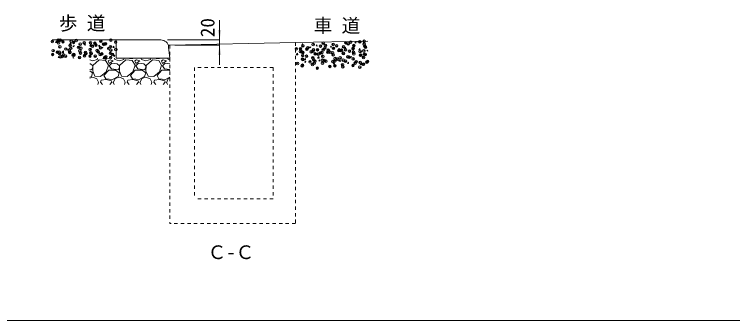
# Model space of a CAD drawing. Units: millimetres at full size, sheet at 1:20; details may follow other scales. Extents: x -237 to 17963, y -1745 to 5903.
# Drawn here: x 10850 to 13592, y -1745 to -577 of the extents above; entities that cross this region are included whole.
import ezdxf
from ezdxf.enums import TextEntityAlignment as Align

# ---------------------------------------------------------------- set-up
doc = ezdxf.new("R2010")
doc.units = ezdxf.units.MM
doc.header["$LTSCALE"] = 20
doc.header["$PDMODE"] = 32
doc.header["$PDSIZE"] = 10
doc.linetypes.add('USER1', pattern=[1.25, 0.625, -0.625])
for name, color, linetype, lineweight in [('_0-0_', 7, 'USER1', 13), ('寸法線', 7, 'Continuous', 9), ('本体', 2, 'Continuous', 13), ('枠', 5, 'Continuous', 5), ('ﾊｯﾁﾝｸﾞ', 7, 'Continuous', 5)]:
    doc.layers.add(name, color=color, linetype=linetype, lineweight=lineweight)
doc.styles.add('ＭＳ ゴシック', font='')
doc.styles.get('ＭＳ ゴシック').set_extended_font_data('MS Gothic')

# ---------------------------------------------------------------- blocks, each defined once
blk = doc.blocks.new('filled_arrow')
at = {"color": 0, "linetype": 'Continuous', "lineweight": -2}
blk.add_solid([(7.5, 1.25), (0, 0), (7.5, -1.25)], dxfattribs=at)

msp = doc.modelspace()

# ---------------------------------------------------------------- linework, layer by layer
at = {"layer": '_0-0_', "color": 2}
for p, q in [((11922.87, -685.05), (11922.87, -1375.05)), ((11442.87, -694.65), (11442.87, -1375.05)), ((11837.87, -780.05), (11537.87, -780.05)), ((11537.87, -780.05), (11537.87, -1280.05)), ((11837.87, -780.05), (11837.87, -1280.05)), ((11837.87, -1280.05), (11537.87, -1280.05)), ((11922.87, -1375.05), (11442.87, -1375.05))]:
    msp.add_line(p, q, dxfattribs=at)
at = {"layer": '寸法線'}
for p, q in [((11633.14, -769.65), (11633.14, -599.65)), ((11433.72, -674.65), (11633.14, -674.65)), ((11462.87, -694.65), (11633.14, -694.65))]:
    msp.add_line(p, q, dxfattribs=at)
at = {"layer": '本体'}
for p, q in [((11237.87, -674.65), (10993.63, -674.65)), ((11237.87, -674.65), (11237.87, -744.65)), ((11408.72, -674.65), (11237.87, -674.65)), ((11922.87, -685.05), (11442.87, -694.65)), ((11922.87, -685.05), (12198.8, -679.53)), ((11442.87, -694.65), (11437.87, -694.65)), ((11438.57, -701.67), (11442.87, -744.65)), ((11237.87, -744.65), (11442.87, -744.65))]:
    msp.add_line(p, q, dxfattribs=at)
msp.add_arc((11408.72, -704.65), 30, 5.71123, 90, dxfattribs=at)
at = {"layer": '枠', "lineweight": 13}
msp.add_line((7962.91, -1745.05), (17962.91, -1745.05), dxfattribs=at)
at = {"layer": 'ﾊｯﾁﾝｸﾞ'}
for p, q in [((11006.92, -684.17), (11010.6, -679.8)), ((11006.92, -684.17), (11011.48, -684.57)), ((11011.49, -684.57), (11010.61, -679.79)), ((11061.58, -688.96), (11065.25, -684.58)), ((11066.14, -689.35), (11065.26, -684.58)), ((11139.04, -674.65), (11141.02, -675.99)), ((11141.02, -675.99), (11141.47, -674.65)), ((12149.76, -684.29), (12155.1, -682.24)), ((12149.76, -684.29), (12153.55, -686.85)), ((12153.55, -686.85), (12155.1, -682.24)), ((12159.14, -681.97), (12160.76, -680.29)), ((12159.15, -681.97), (12165.92, -683.03)), ((12165.92, -683.02), (12165.59, -680.19)), ((11061.58, -688.96), (11066.13, -689.35)), ((11073.21, -698.01), (11078.55, -695.96)), ((11073.21, -698.01), (11077, -700.57)), ((11077, -700.57), (11078.54, -695.96)), ((11116.23, -693.74), (11119.91, -689.36)), ((11116.23, -693.74), (11120.79, -694.14)), ((11120.8, -694.13), (11119.92, -689.36)), ((11170.89, -698.52), (11174.56, -694.14)), ((11170.89, -698.52), (11175.44, -698.92)), ((11175.45, -698.92), (11174.57, -694.14)), ((11182.72, -704.11), (11188.06, -702.06)), ((11182.72, -704.11), (11186.51, -706.67)), ((11186.51, -706.67), (11188.05, -702.06)), ((11225.54, -703.3), (11229.22, -698.92)), ((11225.54, -703.3), (11230.1, -703.7)), ((11230.11, -703.7), (11229.23, -698.92)), ((11946.64, -692.78), (11950.31, -688.4)), ((11946.64, -692.78), (11951.19, -693.18)), ((11951.2, -693.18), (11950.32, -688.4)), ((11976.23, -702.76), (11981.56, -700.71)), ((11976.23, -702.77), (11980.02, -705.32)), ((11980.02, -705.32), (11981.56, -700.72)), ((12001.29, -697.56), (12004.97, -693.18)), ((12001.29, -697.56), (12005.85, -697.96)), ((12005.85, -697.96), (12004.97, -693.18)), ((12055.95, -702.34), (12059.62, -697.97)), ((12055.95, -702.34), (12060.5, -702.74)), ((12060.51, -702.74), (12059.63, -697.96)), ((12085.74, -708.87), (12091.07, -706.82)), ((12085.74, -708.87), (12089.53, -711.43)), ((12089.53, -711.43), (12091.07, -706.82)), ((12110.6, -707.12), (12114.28, -702.75)), ((12110.6, -707.12), (12115.16, -707.52)), ((12115.17, -707.52), (12114.28, -702.75)), ((12165.26, -711.91), (12168.93, -707.53)), ((12165.26, -711.91), (12169.81, -712.31)), ((12169.82, -712.3), (12168.94, -707.53)), ((11009.18, -722.59), (11012.97, -725.14)), ((11009.19, -722.58), (11014.52, -720.54)), ((11012.97, -725.14), (11014.52, -720.54)), ((11017.5, -741.49), (11021.17, -737.11)), ((11022.06, -741.89), (11021.18, -737.11)), ((11030.72, -722.24), (11036.65, -716.05)), ((11030.72, -722.24), (11037.49, -723.29)), ((11037.49, -723.29), (11036.65, -716.05)), ((11112.04, -734.85), (11117.97, -728.66)), ((11112.04, -734.85), (11118.82, -735.9)), ((11118.82, -735.9), (11117.98, -728.66)), ((11118.69, -728.69), (11124.03, -726.64)), ((11118.69, -728.69), (11122.48, -731.25)), ((11122.48, -731.25), (11124.03, -726.64)), ((11228.2, -734.79), (11233.54, -732.74)), ((11228.2, -734.79), (11231.99, -737.35)), ((11231.99, -737.35), (11233.54, -732.74)), ((11925.28, -730.97), (11931.21, -724.79)), ((11925.28, -730.98), (11932.05, -732.03)), ((11932.05, -732.03), (11931.21, -724.79)), ((12006.6, -743.59), (12012.53, -737.4)), ((12013.38, -744.64), (12012.54, -737.4)), ((12021.71, -733.44), (12027.05, -731.39)), ((12021.71, -733.45), (12025.5, -736)), ((12025.5, -736), (12027.05, -731.4)), ((12131.22, -739.55), (12136.56, -737.5)), ((12131.22, -739.55), (12135.01, -742.11)), ((12135.01, -742.11), (12136.56, -737.5)), ((12195.25, -714.97), (12199.48, -713.35)), ((12195.25, -714.97), (12199.04, -717.53)), ((12199.04, -717.53), (12199.53, -716.06)), ((11017.5, -741.49), (11022.05, -741.89)), ((11073.51, -744.65), (11075.83, -741.9)), ((11076.34, -744.65), (11075.83, -741.89)), ((11137.87, -750.66), (11148.84, -753.88)), ((11140.72, -766.08), (11137.87, -765.65)), ((11148.85, -773.19), (11140.72, -766.08)), ((11148.85, -753.88), (11166.12, -748.8)), ((11173.23, -750.84), (11149.86, -772.17)), ((11166.12, -748.8), (11167.6, -744.65)), ((11197.61, -752.87), (11173.23, -750.84)), ((11189.49, -746.77), (11187.54, -744.65)), ((11212.85, -744.74), (11189.48, -746.77)), ((11196.06, -744.65), (11199.3, -741.28)), ((11208.79, -771.16), (11197.61, -752.87)), ((11199.69, -744.65), (11199.3, -741.28)), ((11214.89, -750.84), (11207.77, -753.88)), ((11207.77, -753.88), (11211.84, -764.04)), ((11211.84, -764.04), (11227.08, -754.9)), ((11222, -763.03), (11211.84, -773.19)), ((11212.93, -744.65), (11212.85, -744.74)), ((11227.08, -754.9), (11214.89, -750.84)), ((11242.32, -766.08), (11222, -763.03)), ((11231.39, -744.65), (11233.17, -748.8)), ((11233.17, -748.8), (11250.44, -753.88)), ((11250.45, -773.19), (11242.32, -766.08)), ((11250.45, -753.88), (11267.72, -748.8)), ((11274.83, -750.84), (11251.46, -772.17)), ((11267.72, -748.8), (11269.2, -744.65)), ((11299.21, -752.87), (11274.83, -750.84)), ((11291.09, -746.77), (11289.14, -744.65)), ((11314.45, -744.74), (11291.08, -746.77)), ((11310.39, -771.16), (11299.21, -752.87)), ((11316.49, -750.84), (11309.37, -753.88)), ((11309.37, -753.88), (11313.44, -764.04)), ((11313.44, -764.04), (11328.68, -754.9)), ((11323.6, -763.03), (11313.44, -773.19)), ((11314.53, -744.65), (11314.45, -744.74)), ((11328.68, -754.9), (11316.49, -750.84)), ((11343.92, -766.08), (11323.6, -763.03)), ((11332.99, -744.65), (11334.77, -748.8)), ((11334.77, -748.8), (11352.04, -753.88)), ((11352.05, -773.19), (11343.92, -766.08)), ((11352.05, -753.88), (11369.32, -748.8)), ((11376.43, -750.84), (11353.06, -772.17)), ((11369.32, -748.8), (11370.8, -744.65)), ((11400.81, -752.87), (11376.43, -750.84)), ((11392.69, -746.77), (11390.74, -744.65)), ((11416.05, -744.74), (11392.68, -746.77)), ((11411.99, -771.16), (11400.81, -752.87)), ((11418.09, -750.84), (11410.97, -753.88)), ((11410.97, -753.88), (11415.04, -764.04)), ((11415.04, -764.04), (11430.28, -754.9)), ((11425.2, -763.03), (11415.04, -773.19)), ((11416.13, -744.65), (11416.05, -744.74)), ((11430.28, -754.9), (11418.09, -750.84)), ((11442.87, -765.68), (11425.2, -763.03)), ((11434.59, -744.65), (11436.37, -748.8)), ((11436.37, -748.8), (11442.87, -750.71)), ((11957.21, -750.1), (11960.88, -745.72)), ((11957.21, -750.1), (11961.77, -750.5)), ((11957.69, -758.02), (11963.02, -755.97)), ((11957.69, -758.02), (11961.48, -760.58)), ((11961.77, -750.49), (11960.89, -745.72)), ((11961.48, -760.58), (11963.02, -755.98)), ((12006.6, -743.59), (12013.38, -744.64)), ((12011.87, -754.88), (12015.54, -750.5)), ((12011.87, -754.88), (12016.42, -755.28)), ((12016.43, -755.28), (12015.55, -750.5)), ((12066.52, -759.66), (12070.2, -755.28)), ((12066.52, -759.66), (12071.08, -760.06)), ((12067.2, -764.12), (12072.53, -762.07)), ((12067.2, -764.13), (12070.99, -766.68)), ((12071.08, -760.06), (12070.2, -755.28)), ((12070.99, -766.68), (12072.53, -762.08)), ((12087.92, -756.2), (12093.86, -750.01)), ((12087.92, -756.2), (12094.7, -757.25)), ((12094.7, -757.25), (12093.86, -750.01)), ((12121.18, -764.44), (12124.85, -760.06)), ((12121.18, -764.44), (12125.73, -764.84)), ((12125.74, -764.84), (12124.86, -760.06)), ((12169.25, -768.81), (12175.18, -762.63)), ((12176.03, -769.86), (12175.18, -762.63)), ((12175.83, -769.22), (12179.51, -764.85)), ((12180.39, -769.62), (12179.51, -764.84)), ((11137.87, -787.72), (11143.77, -788.43)), ((11137.87, -792.71), (11147.83, -799.6)), ((11143.77, -788.43), (11148.84, -779.28)), ((11149.86, -772.17), (11148.85, -793.51)), ((11148.85, -779.28), (11148.85, -773.19)), ((11148.85, -793.51), (11156.97, -812.81)), ((11191.52, -810.78), (11209.8, -790.46)), ((11200.66, -796.56), (11208.79, -771.16)), ((11209.81, -790.46), (11236.22, -790.46)), ((11211.84, -773.19), (11219.97, -785.38)), ((11219.97, -785.38), (11245.37, -788.43)), ((11236.22, -790.46), (11249.43, -799.6)), ((11245.37, -788.43), (11250.44, -779.28)), ((11251.46, -772.17), (11250.45, -793.51)), ((11250.45, -779.28), (11250.45, -773.19)), ((11250.45, -793.51), (11258.57, -812.81)), ((11293.12, -810.78), (11311.4, -790.46)), ((11302.26, -796.56), (11310.39, -771.16)), ((11311.41, -790.46), (11337.82, -790.46)), ((11313.44, -773.19), (11321.57, -785.38)), ((11321.57, -785.38), (11346.97, -788.43)), ((11337.82, -790.46), (11351.03, -799.6)), ((11346.97, -788.43), (11352.04, -779.28)), ((11353.06, -772.17), (11352.05, -793.51)), ((11352.05, -779.28), (11352.05, -773.19)), ((11352.05, -793.51), (11360.17, -812.81)), ((11394.72, -810.78), (11413, -790.46)), ((11403.86, -796.56), (11411.99, -771.16)), ((11413.01, -790.46), (11439.42, -790.46)), ((11415.04, -773.19), (11423.17, -785.38)), ((11423.17, -785.38), (11442.87, -787.74)), ((11439.42, -790.46), (11442.87, -792.85)), ((12169.25, -768.82), (12176.03, -769.87)), ((12175.83, -769.22), (12180.39, -769.62)), ((12176.7, -770.23), (12180.49, -772.79)), ((12176.71, -770.22), (12182.04, -768.18)), ((12180.5, -772.79), (12182.04, -768.18)), ((11143.77, -813.83), (11137.87, -816.92)), ((11137.87, -820.31), (11148.85, -816.88)), ((11147.83, -799.6), (11143.77, -813.83)), ((11148.85, -816.88), (11165.1, -822.97)), ((11156.97, -812.81), (11178.31, -813.83)), ((11178.31, -813.83), (11200.66, -796.56)), ((11198.63, -822.97), (11191.52, -810.78)), ((11245.37, -813.83), (11224.03, -825)), ((11228.09, -836.18), (11234.19, -821.96)), ((11234.19, -821.96), (11250.45, -816.88)), ((11249.43, -799.6), (11245.37, -813.83)), ((11250.45, -816.88), (11266.7, -822.97)), ((11258.57, -812.81), (11279.91, -813.83)), ((11279.91, -813.83), (11302.26, -796.56)), ((11300.23, -822.97), (11293.12, -810.78)), ((11346.97, -813.83), (11325.63, -825)), ((11329.69, -836.18), (11335.79, -821.96)), ((11335.79, -821.96), (11352.05, -816.88)), ((11351.03, -799.6), (11346.97, -813.83)), ((11352.05, -816.88), (11368.3, -822.97)), ((11360.17, -812.81), (11381.51, -813.83)), ((11381.51, -813.83), (11403.86, -796.56)), ((11401.83, -822.97), (11394.72, -810.78)), ((11442.87, -816.81), (11427.23, -825)), ((11431.29, -836.18), (11437.39, -821.96)), ((11437.39, -821.96), (11442.87, -820.24)), ((11165.1, -822.97), (11171.2, -836.18)), ((11168.17, -844.65), (11171.2, -836.18)), ((11178.31, -836.18), (11181.36, -828.05)), ((11186.07, -844.65), (11178.31, -836.18)), ((11200.66, -826.02), (11181.36, -828.05)), ((11224.03, -825), (11198.63, -822.97)), ((11220.98, -831.1), (11200.66, -826.02)), ((11222, -836.18), (11214.37, -844.65)), ((11222, -836.18), (11220.98, -831.1)), ((11227.08, -836.18), (11230.71, -844.65)), ((11266.7, -822.97), (11272.8, -836.18)), ((11269.77, -844.65), (11272.8, -836.18)), ((11279.91, -836.18), (11282.96, -828.05)), ((11287.67, -844.65), (11279.91, -836.18)), ((11302.26, -826.02), (11282.96, -828.05)), ((11325.63, -825), (11300.23, -822.97)), ((11322.58, -831.1), (11302.26, -826.02)), ((11323.6, -836.18), (11315.97, -844.65)), ((11323.6, -836.18), (11322.58, -831.1)), ((11328.68, -836.18), (11332.31, -844.65)), ((11368.3, -822.97), (11374.4, -836.18)), ((11371.37, -844.65), (11374.4, -836.18)), ((11381.51, -836.18), (11384.56, -828.05)), ((11389.27, -844.65), (11381.51, -836.18)), ((11403.86, -826.02), (11384.56, -828.05)), ((11427.23, -825), (11401.83, -822.97)), ((11424.18, -831.1), (11403.86, -826.02)), ((11425.2, -836.18), (11417.57, -844.65)), ((11425.2, -836.18), (11424.18, -831.1)), ((11430.28, -836.18), (11433.91, -844.65))]:
    msp.add_line(p, q, dxfattribs=at)
for p in [(10994.66, -680.66), (11017.39, -675.63), (11018.11, -685.56), (11024.04, -675.9), (11035.33, -682.37), (11066.24, -679.22), (11076.01, -684.09), (11085.31, -676.71), (11116.69, -685.81), (11140.3, -685.31), (11157.37, -687.53), (11179.42, -679.95), (11190.18, -690.32), (11198.04, -689.25), (11217.91, -675.07), (11236.43, -682.95), (12028.98, -687.04), (12114.55, -685.36), (12124.54, -689.87), (12133.63, -682.85), (12168.97, -682.24), (12184.97, -679.88), (10998.07, -715.61), (11023.11, -701.27), (11046.19, -709.28), (11058.68, -713.46), (11062.23, -695.91), (11065.27, -706.77), (11094.13, -702.97), (11099.8, -716.39), (11100.72, -691.03), (11103.12, -705.84), (11139.37, -710.68), (11142.25, -696.63), (11147.56, -698.21), (11161.33, -694.12), (11165.82, -714.94), (11178.5, -705.32), (11192, -690.58), (11210.25, -707.31), (11216.99, -700.44), (11218.26, -714.04), (11237.34, -711.53), (11926.07, -708.51), (11941.51, -708.14), (11951.37, -697.28), (11966.75, -710.23), (11970.37, -704.34), (11989.56, -717.28), (11990.49, -691.92), (11991.22, -712.75), (12007.43, -711.95), (12018.49, -698.01), (12028.05, -712.4), (12035.66, -705.12), (12037.57, -695.49), (12048.1, -713.67), (12066.43, -691.69), (12067.63, -706.69), (12080.1, -697.49), (12088.78, -715.39), (12094.5, -715.41), (12098.36, -714.22), (12106.75, -701.33), (12113.58, -712.9), (12129.46, -717.1), (12142.44, -709.1), (12142.79, -706.6), (12145.24, -696.45), (12183.89, -716.1), (12184.82, -690.73), (12187.23, -698.97), (12190.56, -702.77), (10995.88, -729.83), (11014.24, -721.09), (11020.5, -721.31), (11022.18, -726.64), (11026.14, -739.33), (11032.5, -737.82), (11036.56, -731.55), (11045.22, -736.82), (11061.17, -723.03), (11061.31, -721.27), (11074.08, -733.02), (11076.94, -730.19), (11077.24, -733.27), (11098.87, -741.76), (11101.85, -724.75), (11117.92, -734.98), (11121.38, -722.57), (11122.2, -726.68), (11138.45, -736.05), (11141.28, -724.17), (11142.53, -726.47), (11158.59, -736.7), (11170.14, -720.37), (11177.57, -730.68), (11183.2, -728.19), (11194.92, -741.6), (11198.22, -744.09), (11199.27, -738.42), (11216.06, -725.8), (11217.29, -741.58), (11223.88, -729.91), (11942.14, -718.75), (11946.78, -720.38), (11950.32, -734.4), (11950.44, -722.65), (11965.04, -737.11), (11982.82, -720.46), (11988.64, -742.65), (11998.44, -728.06), (12009.48, -729.48), (12017.52, -725.55), (12023.49, -722.18), (12027.13, -737.77), (12046.38, -721.75), (12053.92, -721.85), (12064.17, -723.9), (12066.7, -732.06), (12093.53, -742.96), (12104.85, -725.62), (12105.83, -726.69), (12122.39, -739.16), (12127.46, -740.89), (12144.32, -721.81), (12145.52, -727.34), (12170.14, -718.82), (12170.52, -732.82), (12171.9, -733.26), (12182.97, -741.47), (12186.2, -729.06), (12189.59, -730.31), (11930.27, -764.45), (11949.51, -748.01), (11949.7, -771.4), (11951.59, -748.96), (11978.4, -758.11), (11987.71, -768.02), (11992.27, -750.68), (11994.14, -763.77), (11997.47, -755.6), (12026.2, -763.14), (12026.33, -751.8), (12032.94, -752.4), (12038.58, -756.15), (12065.78, -757.42), (12073.62, -754.12), (12074.46, -745.47), (12083.02, -748.52), (12102.35, -769.21), (12104.9, -752.06), (12114.3, -755.84), (12142.46, -772.55), (12143.39, -747.18), (12150.47, -762.88), (12154.98, -757.56), (12169.55, -760.36), (12182.04, -766.83), (12195.65, -759.27), (12198.41, -756.56), (11948.59, -773.38), (12006.29, -781.86), (12054.41, -775.52), (12073.49, -773.01), (12103.97, -777.43), (12168.75, -778.73)]:
    msp.add_point(p, dxfattribs=at)

# ---------------------------------------------------------------- block references
at = {"layer": '寸法線', "xscale": 5, "yscale": 5}
for p, rotation in [((11633.14, -674.65), 90), ((11633.14, -694.65), 270)]:
    msp.add_blockref('filled_arrow', p, dxfattribs=dict(at, rotation=rotation))

# ---------------------------------------------------------------- texts
at = {"layer": '_0-0_', "style": 'ＭＳ ゴシック'}
for s, p in [('歩 道', (11019.29, -652.75)), ('車 道', (11992.21, -662)), ('Ｃ-Ｃ', (11587.42, -1526.04))]:
    msp.add_text(s, height=52.22, dxfattribs=at).set_placement(p, align=Align.BOTTOM_LEFT)
at = {"layer": '寸法線', "style": 'ＭＳ ゴシック'}
msp.add_text('20', height=53.4, rotation=90, dxfattribs=at).set_placement((11587.1, -627.68), align=Align.MIDDLE_CENTER)

doc.saveas('drawing.dxf')
